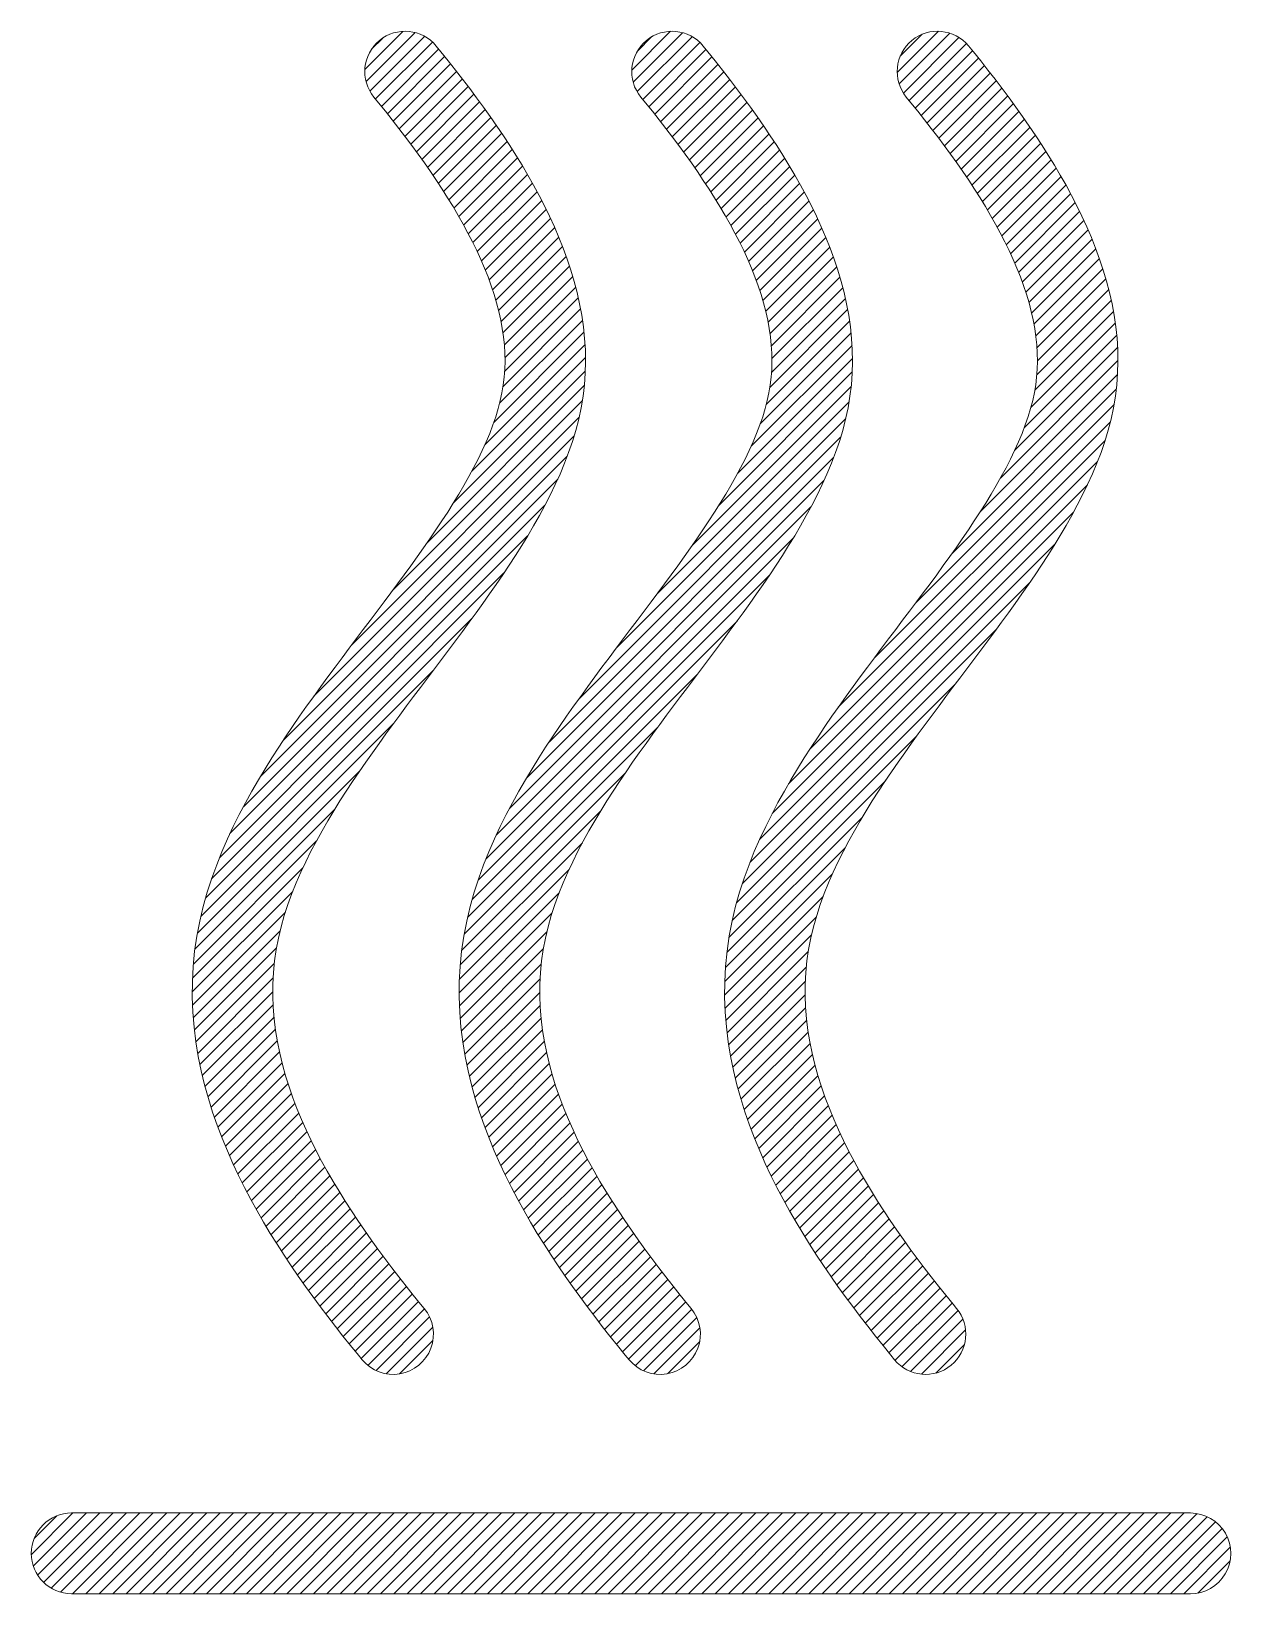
# Model space of a CAD drawing. Header units: millimetres. Extents: x 1946 to 4611, y 2266 to 2855.
# Drawn here: x 3725.52 to 3729.54, y 2698.61 to 2703.85 of the extents above; entities that cross this region are included whole.
import ezdxf

# ---------------------------------------------------------------- set-up
doc = ezdxf.new("R2010")
doc.units = ezdxf.units.MM
doc.layers.add('05___PRT_ALL_DTM_CSYS', color=7, linetype='Continuous')
doc.layers.add('DWG', color=7, linetype='Continuous')

msp = doc.modelspace()

# ---------------------------------------------------------------- hatches: boundary and pattern name
at = {"layer": '05___PRT_ALL_DTM_CSYS', "lineweight": 0}
h = msp.add_hatch(dxfattribs=at)
h.set_pattern_fill('ANSI31', color=256, scale=0.01)
h.set_pattern_definition([(45, (1666.702291631225, 3024.505053390552), (-0.02245064030267288, 0.02245064030267288), [])])
h.paths.add_polyline_path([(3727.074539403075, 2701.998917799621), (3727.09647552216, 2702.031090871771), (3727.118072753371, 2702.063492358406), (3727.139287548404, 2702.096145467744), (3727.160072648462, 2702.129073698824), (3727.180376585552, 2702.162300770738), (3727.200143002542, 2702.195850271024), (3727.219310165063, 2702.22974561019), (3727.237810211657, 2702.264009507231), (3727.255568364299, 2702.298663264471), (3727.272502708613, 2702.33372699536), (3727.288522633279, 2702.369216839557), (3727.303529200532, 2702.40514552908), (3727.317415170312, 2702.441522057989), (3727.33006371549, 2702.478346773281), (3727.34134989249, 2702.515611463298), (3727.351141570162, 2702.553295977218), (3727.35930202281, 2702.591366920415), (3727.365709872244, 2702.629771502998), (3727.3703273943, 2702.668432345005), (3727.373154509711, 2702.707265359943), (3727.374207792206, 2702.746187108903), (3727.373519476123, 2702.785117402854), (3727.371135797598, 2702.823980835448), (3727.367114793382, 2702.862709403011), (3727.361523848939, 2702.901242948668), (3727.354437173326, 2702.939529942286), (3727.345933386867, 2702.977527596071), (3727.336093352702, 2703.015201590204), (3727.324998329649, 2703.052525512182), (3727.312728476911, 2703.089480111291), (3727.299361704922, 2703.126052456579), (3727.28497284263, 2703.162235068442), (3727.269633078075, 2703.198025074706), (3727.253409624348, 2703.233423424626), (3727.236365563288, 2703.268434181348), (3727.218559828807, 2703.30306389202), (3727.2000472807, 2703.337321061814), (3727.180878857853, 2703.371215689352), (3727.161101770952, 2703.40475888938), (3727.140759723678, 2703.437962579183), (3727.119893147323, 2703.470839223017), (3727.098539438787, 2703.503401626199), (3727.076733194974, 2703.535662771185), (3727.054506439281, 2703.567635688096), (3727.031888835988, 2703.59933335539), (3727.008907892665, 2703.630768622816), (3726.98558914799, 2703.661954154925), (3726.961956436819, 2703.692902271901), (3726.938031656706, 2703.723625433192), (3726.913835561487, 2703.754135375672), (3726.889387422595, 2703.78444372469), (3726.873242124972, 2703.804144835607, 1), (3726.664409866761, 2703.633004285384), (3726.679892424687, 2703.614111874845), (3726.702981586719, 2703.585488248952), (3726.725739034683, 2703.55679236137), (3726.748143500049, 2703.528021522104), (3726.770172279541, 2703.499173827074), (3726.791801620375, 2703.470247634329), (3726.813005996388, 2703.441242505112), (3726.83375841916, 2703.412158813794), (3726.854030267114, 2703.382998007815), (3726.873791220162, 2703.353762758645), (3726.893009206286, 2703.324457131875), (3726.911650369153, 2703.295086771267), (3726.929679062775, 2703.265659096533), (3726.947057883272, 2703.236183509198), (3726.963747748021, 2703.206671600273), (3726.979708034544, 2703.177137349115), (3726.994896792543, 2703.147597298654), (3727.009271044237, 2703.118070683647), (3727.022787178541, 2703.088579500095), (3727.035401464593, 2703.05914845015), (3727.047070669626, 2703.029804760018), (3727.057752787547, 2703.000577800409), (3727.067407852485, 2702.971498473889), (3727.075998797889, 2702.942598328795), (3727.083492298298, 2702.913908378576), (3727.089859507877, 2702.885457637679), (3727.095076592703, 2702.85727143242), (3727.099124949773, 2702.829369607681), (3727.101991024727, 2702.801764817544), (3727.103665687483, 2702.774461159607), (3727.104143208192, 2702.747453187424), (3727.103419946665, 2702.720726640916), (3727.101493023695, 2702.694258592171), (3727.098359181188, 2702.66802006239), (3727.094001948645, 2702.641905575967), (3727.088356809513, 2702.615569319818), (3727.081381016741, 2702.588722096219), (3727.073094354399, 2702.561361201257), (3727.063541127055, 2702.533548130891), (3727.052775066477, 2702.505344705414), (3727.040857047534, 2702.4768106113), (3727.027851617303, 2702.447998946937), (3727.013826022163, 2702.418957982351), (3726.998848086514, 2702.389729618544), (3726.982984017325, 2702.36034780966), (3726.966298331714, 2702.330840730962), (3726.948852742031, 2702.30123036625), (3726.930705884536, 2702.271533320974), (3726.911913219043, 2702.241761550322), (3726.892526860981, 2702.211922710564), (3726.872595753016, 2702.182020843883), (3726.852165775581, 2702.15205678618), (3726.831279934766, 2702.122028563477), (3726.809978577449, 2702.091931725569), (3726.788299621098, 2702.061759621276), (3726.766278790214, 2702.031503621176), (3726.743949853277, 2702.00115329217), (3726.72134485524, 2701.970696526582), (3726.698494789016, 2701.940120224084), (3726.675427644952, 2701.909407445548), (3726.652119077091, 2701.878471698848), (3726.628773667734, 2701.847529885687), (3726.605208835621, 2701.816284447152), (3726.581552649861, 2701.784848874588), (3726.557815504172, 2701.753179130289), (3726.534023795274, 2701.721250499915), (3726.510204270688, 2701.689036379885), (3726.48638430592, 2701.656508125831), (3726.462592209799, 2701.623634878094), (3726.438857565049, 2701.590383363358), (3726.415211614735, 2701.556717675165), (3726.391687704982, 2701.522599033991), (3726.368321798571, 2701.487985532387), (3726.345153075096, 2701.452831871217), (3726.322224637454, 2701.417089099109), (3726.299584346566, 2701.380704371764), (3726.277285810992, 2701.343620759859), (3726.255389558225, 2701.305777143187), (3726.233964417287, 2701.267108250391), (3726.213089138095, 2701.227544925475), (3726.192854264766, 2701.187014735999), (3726.173364258319, 2701.145443074603), (3726.154739828864, 2701.102754955989), (3726.137120372012, 2701.058877755579), (3726.120666305944, 2701.013745175205), (3726.105560963596, 2700.967302729669), (3726.092011512845, 2700.919515017022), (3726.080249148049, 2700.870378973748), (3726.070555166251, 2700.820101233064), (3726.063164721453, 2700.769175498794), (3726.058148410355, 2700.718012836782), (3726.05549671941, 2700.666826070049), (3726.055164799535, 2700.615806141376), (3726.057077943761, 2700.56512889576), (3726.06113670055, 2700.514948904262), (3726.067222915829, 2700.465396405455), (3726.075205932803, 2700.416575951498), (3726.084948557137, 2700.36856609413), (3726.096311909882, 2700.321422245765), (3726.109159337472, 2700.275179418257), (3726.123354050506, 2700.229870925596), (3726.138784535866, 2700.185460133289), (3726.155331061953, 2700.141953977444), (3726.17288785668, 2700.099333749605), (3726.191358659635, 2700.05757337785), (3726.210656328491, 2700.016641864152), (3726.230702314948, 2699.976505038607), (3726.251425771933, 2699.937127374129), (3726.272763186593, 2699.898472327704), (3726.294657510289, 2699.860503443188), (3726.317057517711, 2699.823184824365), (3726.33991717523, 2699.786481513905), (3726.363195052391, 2699.750359759351), (3726.386853797042, 2699.714787168258), (3726.410859656399, 2699.679732804837), (3726.435182053791, 2699.645167227249), (3726.459793213213, 2699.611062487064), (3726.484667828191, 2699.577392100923), (3726.509782770009, 2699.544131003642), (3726.535116831432, 2699.511255488497), (3726.560650501435, 2699.478743139975), (3726.586365767058, 2699.446572762602), (3726.61224593918, 2699.414724308178), (3726.624984471024, 2699.399286343782, 1), (3726.833240612732, 2699.57112748973), (3726.821147024752, 2699.585783839689), (3726.796590151184, 2699.616003826826), (3726.7722769367, 2699.646420206596), (3726.74822607852, 2699.677044471864), (3726.72445756784, 2699.707888402481), (3726.700992819541, 2699.738964057821), (3726.677854813898, 2699.770283762079), (3726.655068251048, 2699.80186008046), (3726.632659718939, 2699.83370578394), (3726.610657875083, 2699.865833799813), (3726.589093642262, 2699.898257144656), (3726.568000417656, 2699.930988835638), (3726.547414293459, 2699.964041776478), (3726.527374290987, 2699.997428605302), (3726.507922592504, 2700.031161517246), (3726.489104782346, 2700.065252026188), (3726.470970074439, 2700.099710680645), (3726.453571482919, 2700.134546792804), (3726.43696616886, 2700.169767660408), (3726.421215243251, 2700.205378700737), (3726.406384050419, 2700.241382357868), (3726.392542097194, 2700.277777319019), (3726.379762596426, 2700.314558258908), (3726.368127295033, 2700.351697295568), (3726.357704232726, 2700.389213901053), (3726.348580159586, 2700.427067510826), (3726.340836369202, 2700.465227482826), (3726.334552831748, 2700.503654703014), (3726.329806034223, 2700.542301985091), (3726.326666853728, 2700.581112896606), (3726.325197945395, 2700.620022785006), (3726.325451256197, 2700.658959588475), (3726.32746567907, 2700.697844886927), (3726.331265134388, 2700.736596520238), (3726.336857230685, 2700.775130278056), (3726.344228926719, 2700.813363506602), (3726.353293916704, 2700.851231549967), (3726.36391554969, 2700.88869310869), (3726.37595928559, 2700.925722428234), (3726.389296647727, 2700.962306064529), (3726.403807013762, 2700.998440790127), (3726.419378475161, 2701.034131354117), (3726.435908095124, 2701.069388590484), (3726.453301742821, 2701.104227841776), (3726.471473656995, 2701.138667685108), (3726.490345852821, 2701.172728927428), (3726.509847453399, 2701.206433831394), (3726.529913999119, 2701.23980552934), (3726.550486770357, 2701.272867590064), (3726.571512143568, 2701.305643705688), (3726.592940991972, 2701.338157472657), (3726.614728134353, 2701.370432244047), (3726.636831833385, 2701.402491038006), (3726.659213340287, 2701.434356487384), (3726.681836482465, 2701.466050820853), (3726.704667289638, 2701.497595867427), (3726.727673653736, 2701.529013078303), (3726.750825017857, 2701.560323561432), (3726.77409208964, 2701.591548125335), (3726.797446574696, 2701.622707329549), (3726.820860925895, 2701.653821539741), (3726.84430810449, 2701.684910985886), (3726.86776134967, 2701.715995822864), (3726.891193951933, 2701.747096191296), (3726.914579462379, 2701.778232859159), (3726.937889291634, 2701.809424383224), (3726.961096820799, 2701.840692967033), (3726.98417281105, 2701.872058718938), (3727.007087317631, 2701.903542604221), (3727.029808978325, 2701.935165912333), (3727.052304714153, 2701.966950296058)])
h.paths.add_polyline_path([(3727.786462962999, 2701.747096191296), (3727.809848473444, 2701.778232859159), (3727.8331583027, 2701.809424383224), (3727.856365831862, 2701.840692967033), (3727.879441822115, 2701.872058718938), (3727.902356328694, 2701.903542604221), (3727.925077989391, 2701.935165912333), (3727.947573725218, 2701.966950296058), (3727.969808414141, 2701.998917799621), (3727.991744533225, 2702.031090871771), (3728.013341764436, 2702.063492358406), (3728.034556559469, 2702.096145467744), (3728.055341659527, 2702.129073698824), (3728.075645596617, 2702.162300770738), (3728.095412013607, 2702.195850271024), (3728.114579176129, 2702.22974561019), (3728.133079222722, 2702.264009507231), (3728.150837375363, 2702.298663264471), (3728.167771719679, 2702.33372699536), (3728.183791644344, 2702.369216839557), (3728.198798211597, 2702.40514552908), (3728.212684181377, 2702.441522057989), (3728.225332726556, 2702.478346773281), (3728.236618903555, 2702.515611463298), (3728.246410581227, 2702.553295977218), (3728.254571033875, 2702.591366920415), (3728.260978883309, 2702.629771502998), (3728.265596405365, 2702.668432345005), (3728.268423520777, 2702.707265359943), (3728.269476803271, 2702.746187108903), (3728.268788487189, 2702.785117402854), (3728.266404808663, 2702.823980835448), (3728.262383804448, 2702.862709403011), (3728.256792860004, 2702.901242948668), (3728.24970618439, 2702.939529942286), (3728.241202397933, 2702.977527596071), (3728.231362363766, 2703.015201590204), (3728.220267340714, 2703.052525512182), (3728.207997487977, 2703.089480111291), (3728.194630715987, 2703.126052456579), (3728.180241853696, 2703.162235068442), (3728.164902089139, 2703.198025074706), (3728.148678635413, 2703.233423424626), (3728.131634574353, 2703.268434181348), (3728.113828839873, 2703.30306389202), (3728.095316291765, 2703.337321061814), (3728.076147868919, 2703.371215689352), (3728.056370782017, 2703.40475888938), (3728.036028734743, 2703.437962579183), (3728.015162158389, 2703.470839223017), (3727.993808449852, 2703.503401626199), (3727.97200220604, 2703.535662771185), (3727.949775450347, 2703.567635688096), (3727.927157847051, 2703.59933335539), (3727.904176903731, 2703.630768622816), (3727.880858159055, 2703.661954154925), (3727.857225447885, 2703.692902271901), (3727.833300667772, 2703.723625433192), (3727.809104572553, 2703.754135375672), (3727.78465643366, 2703.78444372469), (3727.768511136036, 2703.804144835608, 1), (3727.559678877826, 2703.633004285383), (3727.575161435753, 2703.614111874845), (3727.598250597785, 2703.585488248952), (3727.621008045748, 2703.55679236137), (3727.643412511114, 2703.528021522104), (3727.665441290607, 2703.499173827074), (3727.687070631441, 2703.470247634329), (3727.708275007454, 2703.441242505112), (3727.729027430225, 2703.412158813794), (3727.749299278179, 2703.382998007815), (3727.769060231227, 2703.353762758645), (3727.788278217351, 2703.324457131875), (3727.806919380219, 2703.295086771267), (3727.82494807384, 2703.265659096533), (3727.842326894337, 2703.236183509198), (3727.859016759087, 2703.206671600273), (3727.874977045609, 2703.177137349115), (3727.890165803609, 2703.147597298654), (3727.904540055303, 2703.118070683647), (3727.918056189607, 2703.088579500095), (3727.930670475659, 2703.05914845015), (3727.942339680691, 2703.029804760018), (3727.953021798613, 2703.000577800409), (3727.96267686355, 2702.971498473889), (3727.971267808955, 2702.942598328795), (3727.978761309362, 2702.913908378576), (3727.985128518942, 2702.885457637679), (3727.990345603767, 2702.85727143242), (3727.994393960839, 2702.829369607681), (3727.997260035793, 2702.801764817544), (3727.998934698546, 2702.774461159607), (3727.999412219257, 2702.747453187424), (3727.998688957731, 2702.720726640916), (3727.99676203476, 2702.694258592171), (3727.993628192253, 2702.66802006239), (3727.98927095971, 2702.641905575967), (3727.983625820578, 2702.615569319818), (3727.976650027806, 2702.588722096219), (3727.968363365464, 2702.561361201257), (3727.95881013812, 2702.533548130891), (3727.948044077543, 2702.505344705414), (3727.936126058598, 2702.4768106113), (3727.923120628368, 2702.447998946937), (3727.909095033229, 2702.418957982351), (3727.89411709758, 2702.389729618544), (3727.87825302839, 2702.36034780966), (3727.86156734278, 2702.330840730962), (3727.844121753097, 2702.30123036625), (3727.825974895599, 2702.271533320974), (3727.807182230109, 2702.241761550322), (3727.787795872046, 2702.211922710564), (3727.767864764081, 2702.182020843883), (3727.747434786645, 2702.15205678618), (3727.726548945832, 2702.122028563477), (3727.705247588514, 2702.091931725569), (3727.683568632163, 2702.061759621276), (3727.66154780128, 2702.031503621176), (3727.639218864341, 2702.00115329217), (3727.616613866305, 2701.970696526582), (3727.593763800082, 2701.940120224084), (3727.570696656018, 2701.909407445548), (3727.547388088155, 2701.878471698848), (3727.524042678799, 2701.847529885687), (3727.500477846687, 2701.816284447152), (3727.476821660927, 2701.784848874588), (3727.453084515237, 2701.753179130289), (3727.429292806339, 2701.721250499915), (3727.405473281754, 2701.689036379885), (3727.381653316985, 2701.656508125831), (3727.357861220864, 2701.623634878094), (3727.334126576114, 2701.590383363358), (3727.3104806258, 2701.556717675165), (3727.286956716047, 2701.522599033991), (3727.263590809635, 2701.487985532387), (3727.240422086159, 2701.452831871217), (3727.217493648519, 2701.417089099109), (3727.194853357631, 2701.380704371764), (3727.172554822057, 2701.343620759859), (3727.15065856929, 2701.305777143187), (3727.129233428352, 2701.267108250391), (3727.108358149161, 2701.227544925475), (3727.08812327583, 2701.187014735999), (3727.068633269384, 2701.145443074603), (3727.05000883993, 2701.102754955989), (3727.032389383078, 2701.058877755579), (3727.01593531701, 2701.013745175205), (3727.000829974661, 2700.967302729669), (3726.987280523911, 2700.919515017022), (3726.975518159114, 2700.870378973748), (3726.965824177316, 2700.820101233064), (3726.958433732518, 2700.769175498794), (3726.953417421421, 2700.718012836782), (3726.950765730475, 2700.666826070049), (3726.9504338106, 2700.615806141376), (3726.952346954826, 2700.56512889576), (3726.956405711615, 2700.514948904262), (3726.962491926894, 2700.465396405455), (3726.970474943868, 2700.416575951498), (3726.9802175682, 2700.36856609413), (3726.991580920947, 2700.321422245765), (3727.004428348537, 2700.275179418257), (3727.018623061571, 2700.229870925596), (3727.03405354693, 2700.185460133289), (3727.050600073019, 2700.141953977444), (3727.068156867745, 2700.099333749605), (3727.086627670701, 2700.05757337785), (3727.105925339557, 2700.016641864152), (3727.125971326012, 2699.976505038607), (3727.146694782998, 2699.937127374129), (3727.168032197659, 2699.898472327704), (3727.189926521353, 2699.860503443188), (3727.212326528774, 2699.823184824365), (3727.235186186294, 2699.786481513905), (3727.258464063456, 2699.750359759351), (3727.282122808107, 2699.714787168258), (3727.306128667464, 2699.679732804837), (3727.330451064856, 2699.645167227249), (3727.355062224279, 2699.611062487064), (3727.379936839256, 2699.577392100923), (3727.405051781074, 2699.544131003642), (3727.430385842498, 2699.511255488497), (3727.455919512501, 2699.478743139975), (3727.481634778124, 2699.446572762602), (3727.507514950245, 2699.414724308178), (3727.52025348209, 2699.399286343783, 1), (3727.7285096238, 2699.571127489728), (3727.716416035817, 2699.585783839689), (3727.691859162249, 2699.616003826826), (3727.667545947765, 2699.646420206596), (3727.643495089586, 2699.677044471864), (3727.619726578906, 2699.707888402481), (3727.596261830606, 2699.738964057821), (3727.573123824963, 2699.770283762079), (3727.550337262114, 2699.80186008046), (3727.527928730004, 2699.83370578394), (3727.505926886148, 2699.865833799813), (3727.484362653328, 2699.898257144656), (3727.463269428722, 2699.930988835638), (3727.442683304522, 2699.964041776478), (3727.422643302053, 2699.997428605302), (3727.40319160357, 2700.031161517246), (3727.384373793412, 2700.065252026188), (3727.366239085503, 2700.099710680645), (3727.348840493984, 2700.134546792804), (3727.332235179926, 2700.169767660408), (3727.316484254316, 2700.205378700737), (3727.301653061485, 2700.241382357868), (3727.28781110826, 2700.277777319019), (3727.275031607489, 2700.314558258908), (3727.263396306098, 2700.351697295568), (3727.252973243791, 2700.389213901053), (3727.243849170651, 2700.427067510826), (3727.236105380267, 2700.465227482826), (3727.229821842814, 2700.503654703014), (3727.225075045288, 2700.542301985091), (3727.221935864793, 2700.581112896606), (3727.22046695646, 2700.620022785006), (3727.22072026726, 2700.658959588475), (3727.222734690135, 2700.697844886927), (3727.226534145454, 2700.736596520238), (3727.23212624175, 2700.775130278056), (3727.239497937785, 2700.813363506602), (3727.248562927769, 2700.851231549967), (3727.259184560755, 2700.88869310869), (3727.271228296655, 2700.925722428234), (3727.284565658793, 2700.962306064529), (3727.299076024827, 2700.998440790127), (3727.314647486226, 2701.034131354117), (3727.331177106189, 2701.069388590484), (3727.348570753886, 2701.104227841776), (3727.366742668061, 2701.138667685108), (3727.385614863887, 2701.172728927428), (3727.405116464465, 2701.206433831394), (3727.425183010184, 2701.23980552934), (3727.445755781423, 2701.272867590064), (3727.466781154632, 2701.305643705688), (3727.488210003038, 2701.338157472657), (3727.509997145419, 2701.370432244047), (3727.53210084445, 2701.402491038006), (3727.554482351352, 2701.434356487384), (3727.577105493531, 2701.466050820853), (3727.599936300702, 2701.497595867427), (3727.622942664801, 2701.529013078303), (3727.646094028922, 2701.560323561432), (3727.669361100705, 2701.591548125335), (3727.692715585762, 2701.622707329548), (3727.71612993696, 2701.653821539741), (3727.739577115556, 2701.684910985886), (3727.763030360735, 2701.715995822864)])
h.paths.add_polyline_path([(3728.44469327587, 2701.43454812213), (3728.467316418048, 2701.466242455599), (3728.490147225219, 2701.497787502172), (3728.513153589317, 2701.529204713049), (3728.536304953438, 2701.560515196177), (3728.559572025221, 2701.59173976008), (3728.582926510277, 2701.622898964294), (3728.606340861476, 2701.654013174487), (3728.629788040071, 2701.685102620631), (3728.653241285251, 2701.716187457609), (3728.676673887514, 2701.747287826042), (3728.70005939796, 2701.778424493905), (3728.723369227215, 2701.80961601797), (3728.746576756379, 2701.840884601779), (3728.769652746633, 2701.872250353684), (3728.792567253211, 2701.903734238966), (3728.815288913906, 2701.935357547079), (3728.837784649736, 2701.967141930803), (3728.860019338656, 2701.999109434367), (3728.881955457743, 2702.031282506517), (3728.903552688952, 2702.063683993152), (3728.924767483987, 2702.09633710249), (3728.945552584043, 2702.129265333569), (3728.965856521134, 2702.162492405484), (3728.985622938123, 2702.19604190577), (3729.004790100644, 2702.229937244935), (3729.023290147238, 2702.264201141976), (3729.04104829988, 2702.298854899217), (3729.057982644194, 2702.333918630106), (3729.07400256886, 2702.369408474303), (3729.089009136115, 2702.405337163826), (3729.102895105893, 2702.441713692735), (3729.115543651071, 2702.478538408026), (3729.126829828071, 2702.515803098044), (3729.136621505743, 2702.553487611964), (3729.144781958392, 2702.591558555161), (3729.151189807825, 2702.629963137744), (3729.155807329881, 2702.66862397975), (3729.158634445294, 2702.707456994688), (3729.159687727787, 2702.746378743648), (3729.158999411704, 2702.785309037599), (3729.156615733179, 2702.824172470193), (3729.152594728963, 2702.862901037756), (3729.14700378452, 2702.901434583413), (3729.139917108907, 2702.939721577031), (3729.131413322448, 2702.977719230817), (3729.121573288283, 2703.01539322495), (3729.110478265231, 2703.052717146928), (3729.098208412492, 2703.089671746036), (3729.084841640503, 2703.126244091324), (3729.070452778211, 2703.162426703188), (3729.055113013656, 2703.198216709451), (3729.038889559929, 2703.233615059371), (3729.021845498869, 2703.268625816093), (3729.00403976439, 2703.303255526765), (3728.985527216281, 2703.33751269656), (3728.966358793434, 2703.371407324097), (3728.946581706532, 2703.404950524126), (3728.926239659261, 2703.438154213929), (3728.905373082904, 2703.471030857763), (3728.884019374368, 2703.503593260944), (3728.862213130555, 2703.53585440593), (3728.839986374862, 2703.567827322841), (3728.817368771568, 2703.599524990135), (3728.794387828248, 2703.630960257562), (3728.771069083571, 2703.662145789671), (3728.7474363724, 2703.693093906646), (3728.723511592287, 2703.723817067937), (3728.699315497068, 2703.754327010418), (3728.674867358177, 2703.784635359436), (3728.658722060551, 2703.804336470355, 1), (3728.449889802342, 2703.633195920129), (3728.465372360268, 2703.614303509591), (3728.488461522302, 2703.585679883698), (3728.511218970264, 2703.556983996116), (3728.533623435631, 2703.528213156849), (3728.555652215124, 2703.499365461819), (3728.577281555958, 2703.470439269075), (3728.598485931969, 2703.441434139858), (3728.619238354741, 2703.41235044854), (3728.639510202697, 2703.383189642561), (3728.659271155743, 2703.35395439339), (3728.678489141869, 2703.324648766621), (3728.697130304734, 2703.295278406013), (3728.715158998357, 2703.265850731279), (3728.732537818855, 2703.236375143943), (3728.749227683602, 2703.206863235018), (3728.765187970125, 2703.17732898386), (3728.780376728126, 2703.1477889334), (3728.79475097982, 2703.118262318392), (3728.808267114124, 2703.088771134841), (3728.820881400176, 2703.059340084895), (3728.832550605208, 2703.029996394764), (3728.843232723128, 2703.000769435155), (3728.852887788066, 2702.971690108634), (3728.861478733472, 2702.942789963541), (3728.868972233879, 2702.914100013321), (3728.875339443458, 2702.885649272425), (3728.880556528284, 2702.857463067165), (3728.884604885354, 2702.829561242427), (3728.887470960308, 2702.80195645229), (3728.889145623064, 2702.774652794352), (3728.889623143772, 2702.74764482217), (3728.888899882246, 2702.720918275662), (3728.886972959276, 2702.694450226917), (3728.883839116769, 2702.668211697135), (3728.879481884228, 2702.642097210713), (3728.873836745096, 2702.615760954564), (3728.866860952322, 2702.588913730964), (3728.85857428998, 2702.561552836003), (3728.849021062636, 2702.533739765636), (3728.838255002058, 2702.50553634016), (3728.826336983115, 2702.477002246045), (3728.813331552883, 2702.448190581683), (3728.799305957744, 2702.419149617097), (3728.784328022095, 2702.38992125329), (3728.768463952906, 2702.360539444406), (3728.751778267297, 2702.331032365708), (3728.734332677612, 2702.301422000996), (3728.716185820117, 2702.271724955719), (3728.697393154626, 2702.241953185068), (3728.678006796561, 2702.212114345309), (3728.658075688596, 2702.182212478628), (3728.637645711162, 2702.152248420925), (3728.616759870347, 2702.122220198222), (3728.59545851303, 2702.092123360315), (3728.573779556679, 2702.061951256021), (3728.551758725797, 2702.031695255921), (3728.529429788858, 2702.001344926915), (3728.506824790821, 2701.970888161328), (3728.483974724597, 2701.94031185883), (3728.460907580533, 2701.909599080293), (3728.437599012672, 2701.878663333594), (3728.414253603316, 2701.847721520432), (3728.390688771204, 2701.816476081898), (3728.367032585442, 2701.785040509334), (3728.343295439753, 2701.753370765034), (3728.319503730855, 2701.721442134661), (3728.295684206269, 2701.68922801463), (3728.271864241501, 2701.656699760577), (3728.248072145382, 2701.62382651284), (3728.22433750063, 2701.590574998104), (3728.200691550316, 2701.55690930991), (3728.177167640563, 2701.522790668736), (3728.153801734152, 2701.488177167133), (3728.130633010677, 2701.453023505963), (3728.107704573035, 2701.417280733854), (3728.085064282147, 2701.380896006509), (3728.062765746572, 2701.343812394604), (3728.040869493806, 2701.305968777933), (3728.019444352868, 2701.267299885136), (3727.998569073676, 2701.227736560221), (3727.978334200347, 2701.187206370744), (3727.9588441939, 2701.145634709349), (3727.940219764445, 2701.102946590735), (3727.922600307595, 2701.059069390325), (3727.906146241527, 2701.01393680995), (3727.891040899178, 2700.967494364415), (3727.877491448428, 2700.919706651768), (3727.865729083631, 2700.870570608494), (3727.856035101832, 2700.82029286781), (3727.848644657034, 2700.76936713354), (3727.843628345936, 2700.718204471527), (3727.840976654993, 2700.667017704795), (3727.840644735116, 2700.615997776121), (3727.842557879342, 2700.565320530505), (3727.846616636131, 2700.515140539008), (3727.852702851411, 2700.465588040201), (3727.860685868384, 2700.416767586243), (3727.870428492718, 2700.368757728876), (3727.881791845463, 2700.32161388051), (3727.894639273053, 2700.275371053002), (3727.908833986087, 2700.230062560341), (3727.924264471447, 2700.185651768035), (3727.940810997534, 2700.14214561219), (3727.958367792261, 2700.099525384351), (3727.976838595216, 2700.057765012595), (3727.996136264072, 2700.016833498897), (3728.016182250529, 2699.976696673352), (3728.036905707514, 2699.937319008874), (3728.058243122174, 2699.898663962449), (3728.08013744587, 2699.860695077934), (3728.102537453291, 2699.823376459111), (3728.125397110811, 2699.786673148651), (3728.148674987972, 2699.750551394097), (3728.172333732623, 2699.714978803003), (3728.196339591982, 2699.679924439582), (3728.220661989374, 2699.645358861994), (3728.245273148796, 2699.611254121809), (3728.270147763772, 2699.577583735669), (3728.29526270559, 2699.544322638388), (3728.320596767015, 2699.511447123243), (3728.346130437016, 2699.478934774721), (3728.371845702639, 2699.446764397347), (3728.397725874762, 2699.414915942924), (3728.410464406607, 2699.399477978526, 1), (3728.618720548315, 2699.571319124474), (3728.606626960333, 2699.585975474435), (3728.582070086765, 2699.616195461572), (3728.557756872282, 2699.646611841341), (3728.533706014101, 2699.677236106609), (3728.509937503421, 2699.708080037227), (3728.486472755123, 2699.739155692567), (3728.463334749479, 2699.770475396825), (3728.440548186631, 2699.802051715206), (3728.418139654521, 2699.833897418685), (3728.396137810664, 2699.866025434558), (3728.374573577843, 2699.898448779401), (3728.353480353237, 2699.931180470383), (3728.33289422904, 2699.964233411223), (3728.312854226568, 2699.997620240048), (3728.293402528085, 2700.031353151992), (3728.274584717927, 2700.065443660933), (3728.25645001002, 2700.099902315391), (3728.239051418501, 2700.13473842755), (3728.222446104443, 2700.169959295154), (3728.206695178833, 2700.205570335483), (3728.191863986, 2700.241573992614), (3728.178022032777, 2700.277968953765), (3728.165242532007, 2700.314749893654), (3728.153607230614, 2700.351888930314), (3728.143184168307, 2700.389405535798), (3728.134060095167, 2700.427259145572), (3728.126316304785, 2700.465419117572), (3728.120032767329, 2700.50384633776), (3728.115285969805, 2700.542493619836), (3728.112146789309, 2700.581304531351), (3728.110677880978, 2700.620214419752), (3728.110931191778, 2700.65915122322), (3728.112945614652, 2700.698036521673), (3728.116745069969, 2700.736788154984), (3728.122337166266, 2700.775321912802), (3728.1297088623, 2700.813555141348), (3728.138773852285, 2700.851423184712), (3728.149395485271, 2700.888884743436), (3728.161439221173, 2700.92591406298), (3728.174776583308, 2700.962497699274), (3728.189286949343, 2700.998632424873), (3728.204858410744, 2701.034322988863), (3728.221388030705, 2701.069580225229), (3728.238781678402, 2701.104419476522), (3728.256953592576, 2701.138859319854), (3728.275825788402, 2701.172920562174), (3728.29532738898, 2701.20662546614), (3728.3153939347, 2701.239997164085), (3728.335966705938, 2701.27305922481), (3728.356992079149, 2701.305835340433), (3728.378420927553, 2701.338349107403), (3728.400208069934, 2701.370623878793), (3728.422311768966, 2701.402682672752)])
h.paths.add_polyline_path([(3729.402622492577, 2698.88556640898), (3725.650638434285, 2698.88556640898, 1), (3725.650638434285, 2698.614741999992), (3729.402622492577, 2698.614741999992, 1)])

# ---------------------------------------------------------------- linework, layer by layer
at = {"lineweight": 0}
for centre, start, end in [((3725.650638434285, 2698.750154204486), 90, 270), ((3729.402622492577, 2698.750154204486), 269.7257655283864, 90)]:
    msp.add_arc(centre, 0.1354122044942751, start, end, dxfattribs=at)
at = {"layer": 'DWG', "lineweight": 0}
for points in [[(3726.833240612734, 2699.571127489729), (3726.821147024752, 2699.585783839689), (3726.796590151184, 2699.616003826826), (3726.7722769367, 2699.646420206596), (3726.74822607852, 2699.677044471864), (3726.72445756784, 2699.707888402481), (3726.700992819541, 2699.738964057821), (3726.677854813898, 2699.770283762079), (3726.655068251048, 2699.80186008046), (3726.632659718939, 2699.83370578394), (3726.610657875083, 2699.865833799813), (3726.589093642262, 2699.898257144656), (3726.568000417656, 2699.930988835638), (3726.547414293459, 2699.964041776478), (3726.527374290987, 2699.997428605302), (3726.507922592504, 2700.031161517246), (3726.489104782346, 2700.065252026188), (3726.470970074439, 2700.099710680645), (3726.453571482919, 2700.134546792804), (3726.43696616886, 2700.169767660408), (3726.421215243251, 2700.205378700737), (3726.406384050419, 2700.241382357868), (3726.392542097194, 2700.277777319019), (3726.379762596426, 2700.314558258908), (3726.368127295033, 2700.351697295568), (3726.357704232726, 2700.389213901053), (3726.348580159586, 2700.427067510826), (3726.340836369202, 2700.465227482826), (3726.334552831748, 2700.503654703014), (3726.329806034223, 2700.542301985091), (3726.326666853728, 2700.581112896606), (3726.325197945395, 2700.620022785006), (3726.325451256197, 2700.658959588475), (3726.32746567907, 2700.697844886927), (3726.331265134388, 2700.736596520238), (3726.336857230685, 2700.775130278056), (3726.344228926719, 2700.813363506602), (3726.353293916704, 2700.851231549967), (3726.36391554969, 2700.88869310869), (3726.37595928559, 2700.925722428234), (3726.389296647727, 2700.962306064529), (3726.403807013762, 2700.998440790127), (3726.419378475161, 2701.034131354117), (3726.435908095124, 2701.069388590484), (3726.453301742821, 2701.104227841776), (3726.471473656995, 2701.138667685108), (3726.490345852821, 2701.172728927428), (3726.509847453399, 2701.206433831394), (3726.529913999119, 2701.23980552934), (3726.550486770357, 2701.272867590064), (3726.571512143568, 2701.305643705688), (3726.592940991972, 2701.338157472657), (3726.614728134353, 2701.370432244047), (3726.636831833385, 2701.402491038006), (3726.659213340287, 2701.434356487384), (3726.681836482465, 2701.466050820853), (3726.704667289638, 2701.497595867427), (3726.727673653736, 2701.529013078303), (3726.750825017857, 2701.560323561432), (3726.77409208964, 2701.591548125335), (3726.797446574696, 2701.622707329549), (3726.820860925895, 2701.653821539741), (3726.84430810449, 2701.684910985886), (3726.86776134967, 2701.715995822864), (3726.891193951933, 2701.747096191296), (3726.914579462379, 2701.778232859159), (3726.937889291634, 2701.809424383224), (3726.961096820799, 2701.840692967033), (3726.98417281105, 2701.872058718938), (3727.007087317631, 2701.903542604221), (3727.029808978325, 2701.935165912333), (3727.052304714153, 2701.966950296058), (3727.074539403075, 2701.998917799621), (3727.09647552216, 2702.031090871771), (3727.118072753371, 2702.063492358406), (3727.139287548404, 2702.096145467744), (3727.160072648462, 2702.129073698824), (3727.180376585552, 2702.162300770738), (3727.200143002542, 2702.195850271024), (3727.219310165063, 2702.22974561019), (3727.237810211657, 2702.264009507231), (3727.255568364299, 2702.298663264471), (3727.272502708613, 2702.33372699536), (3727.288522633279, 2702.369216839557), (3727.303529200532, 2702.40514552908), (3727.317415170312, 2702.441522057989), (3727.33006371549, 2702.478346773281), (3727.34134989249, 2702.515611463298), (3727.351141570162, 2702.553295977218), (3727.35930202281, 2702.591366920415), (3727.365709872244, 2702.629771502998), (3727.3703273943, 2702.668432345005), (3727.373154509711, 2702.707265359943), (3727.374207792206, 2702.746187108903), (3727.373519476123, 2702.785117402854), (3727.371135797598, 2702.823980835448), (3727.367114793382, 2702.862709403011), (3727.361523848939, 2702.901242948668), (3727.354437173326, 2702.939529942286), (3727.345933386867, 2702.977527596071), (3727.336093352702, 2703.015201590204), (3727.324998329649, 2703.052525512182), (3727.312728476911, 2703.089480111291), (3727.299361704922, 2703.126052456579), (3727.28497284263, 2703.162235068442), (3727.269633078075, 2703.198025074706), (3727.253409624348, 2703.233423424626), (3727.236365563288, 2703.268434181348), (3727.218559828807, 2703.30306389202), (3727.2000472807, 2703.337321061814), (3727.180878857853, 2703.371215689352), (3727.161101770952, 2703.40475888938), (3727.140759723678, 2703.437962579183), (3727.119893147323, 2703.470839223017), (3727.098539438787, 2703.503401626199), (3727.076733194974, 2703.535662771185), (3727.054506439281, 2703.567635688096), (3727.031888835988, 2703.59933335539), (3727.008907892665, 2703.630768622816), (3726.98558914799, 2703.661954154925), (3726.961956436819, 2703.692902271901), (3726.938031656706, 2703.723625433192), (3726.913835561487, 2703.754135375672), (3726.889387422595, 2703.78444372469), (3726.87324212497, 2703.804144835608, 0.9999999999991859), (3726.664409866761, 2703.633004285384), (3726.679892424687, 2703.614111874845), (3726.702981586719, 2703.585488248952), (3726.725739034683, 2703.55679236137), (3726.748143500049, 2703.528021522104), (3726.770172279541, 2703.499173827074), (3726.791801620375, 2703.470247634329), (3726.813005996388, 2703.441242505112), (3726.83375841916, 2703.412158813794), (3726.854030267114, 2703.382998007815), (3726.873791220162, 2703.353762758645), (3726.893009206286, 2703.324457131875), (3726.911650369153, 2703.295086771267), (3726.929679062775, 2703.265659096533), (3726.947057883272, 2703.236183509198), (3726.963747748021, 2703.206671600273), (3726.979708034544, 2703.177137349115), (3726.994896792543, 2703.147597298654), (3727.009271044237, 2703.118070683647), (3727.022787178541, 2703.088579500095), (3727.035401464593, 2703.05914845015), (3727.047070669626, 2703.029804760018), (3727.057752787547, 2703.000577800409), (3727.067407852485, 2702.971498473889), (3727.075998797889, 2702.942598328795), (3727.083492298298, 2702.913908378576), (3727.089859507877, 2702.885457637679), (3727.095076592703, 2702.85727143242), (3727.099124949773, 2702.829369607681), (3727.101991024727, 2702.801764817544), (3727.103665687483, 2702.774461159607), (3727.104143208192, 2702.747453187424), (3727.103419946665, 2702.720726640916), (3727.101493023695, 2702.694258592171), (3727.098359181188, 2702.66802006239), (3727.094001948645, 2702.641905575967), (3727.088356809513, 2702.615569319818), (3727.081381016741, 2702.588722096219), (3727.073094354399, 2702.561361201257), (3727.063541127055, 2702.533548130891), (3727.052775066477, 2702.505344705414), (3727.040857047534, 2702.4768106113), (3727.027851617303, 2702.447998946937), (3727.013826022163, 2702.418957982351), (3726.998848086514, 2702.389729618544), (3726.982984017325, 2702.36034780966), (3726.966298331714, 2702.330840730962), (3726.948852742031, 2702.30123036625), (3726.930705884536, 2702.271533320974), (3726.911913219043, 2702.241761550322), (3726.892526860981, 2702.211922710564), (3726.872595753016, 2702.182020843883), (3726.852165775581, 2702.15205678618), (3726.831279934766, 2702.122028563477), (3726.809978577449, 2702.091931725569), (3726.788299621098, 2702.061759621276), (3726.766278790214, 2702.031503621176), (3726.743949853277, 2702.00115329217), (3726.72134485524, 2701.970696526582), (3726.698494789016, 2701.940120224084), (3726.675427644952, 2701.909407445548), (3726.652119077091, 2701.878471698848), (3726.628773667734, 2701.847529885687), (3726.605208835621, 2701.816284447152), (3726.581552649861, 2701.784848874588), (3726.557815504172, 2701.753179130289), (3726.534023795274, 2701.721250499915), (3726.510204270688, 2701.689036379885), (3726.48638430592, 2701.656508125831), (3726.462592209799, 2701.623634878094), (3726.438857565049, 2701.590383363358), (3726.415211614735, 2701.556717675165), (3726.391687704982, 2701.522599033991), (3726.368321798571, 2701.487985532387), (3726.345153075096, 2701.452831871217), (3726.322224637454, 2701.417089099109), (3726.299584346566, 2701.380704371764), (3726.277285810992, 2701.343620759859), (3726.255389558225, 2701.305777143187), (3726.233964417287, 2701.267108250391), (3726.213089138095, 2701.227544925475), (3726.192854264766, 2701.187014735999), (3726.173364258319, 2701.145443074603), (3726.154739828864, 2701.102754955989), (3726.137120372012, 2701.058877755579), (3726.120666305944, 2701.013745175205), (3726.105560963596, 2700.967302729669), (3726.092011512845, 2700.919515017022), (3726.080249148049, 2700.870378973748), (3726.070555166251, 2700.820101233064), (3726.063164721453, 2700.769175498794), (3726.058148410355, 2700.718012836782), (3726.05549671941, 2700.666826070049), (3726.055164799535, 2700.615806141376), (3726.057077943761, 2700.56512889576), (3726.06113670055, 2700.514948904262), (3726.067222915829, 2700.465396405455), (3726.075205932803, 2700.416575951498), (3726.084948557137, 2700.36856609413), (3726.096311909882, 2700.321422245765), (3726.109159337472, 2700.275179418257), (3726.123354050506, 2700.229870925596), (3726.138784535866, 2700.185460133289), (3726.155331061953, 2700.141953977444), (3726.17288785668, 2700.099333749605), (3726.191358659635, 2700.05757337785), (3726.210656328491, 2700.016641864152), (3726.230702314948, 2699.976505038607), (3726.251425771933, 2699.937127374129), (3726.272763186593, 2699.898472327704), (3726.294657510289, 2699.860503443188), (3726.317057517711, 2699.823184824365), (3726.33991717523, 2699.786481513905), (3726.363195052391, 2699.750359759351), (3726.386853797042, 2699.714787168258), (3726.410859656399, 2699.679732804837), (3726.435182053791, 2699.645167227249), (3726.459793213213, 2699.611062487064), (3726.484667828191, 2699.577392100923), (3726.509782770009, 2699.544131003642), (3726.535116831432, 2699.511255488497), (3726.560650501435, 2699.478743139975), (3726.586365767058, 2699.446572762602), (3726.61224593918, 2699.414724308178), (3726.624984471024, 2699.399286343782, 1.000000000001722)], [(3727.728509623798, 2699.571127489729), (3727.716416035817, 2699.585783839689), (3727.691859162249, 2699.616003826826), (3727.667545947765, 2699.646420206596), (3727.643495089586, 2699.677044471864), (3727.619726578906, 2699.707888402481), (3727.596261830606, 2699.738964057821), (3727.573123824963, 2699.770283762079), (3727.550337262114, 2699.80186008046), (3727.527928730004, 2699.83370578394), (3727.505926886148, 2699.865833799813), (3727.484362653328, 2699.898257144656), (3727.463269428722, 2699.930988835638), (3727.442683304522, 2699.964041776478), (3727.422643302053, 2699.997428605302), (3727.40319160357, 2700.031161517246), (3727.384373793412, 2700.065252026188), (3727.366239085503, 2700.099710680645), (3727.348840493984, 2700.134546792804), (3727.332235179926, 2700.169767660408), (3727.316484254316, 2700.205378700737), (3727.301653061485, 2700.241382357868), (3727.28781110826, 2700.277777319019), (3727.275031607489, 2700.314558258908), (3727.263396306098, 2700.351697295568), (3727.252973243791, 2700.389213901053), (3727.243849170651, 2700.427067510826), (3727.236105380267, 2700.465227482826), (3727.229821842814, 2700.503654703014), (3727.225075045288, 2700.542301985091), (3727.221935864793, 2700.581112896606), (3727.22046695646, 2700.620022785006), (3727.22072026726, 2700.658959588475), (3727.222734690135, 2700.697844886927), (3727.226534145454, 2700.736596520238), (3727.23212624175, 2700.775130278056), (3727.239497937785, 2700.813363506602), (3727.248562927769, 2700.851231549967), (3727.259184560755, 2700.88869310869), (3727.271228296655, 2700.925722428234), (3727.284565658793, 2700.962306064529), (3727.299076024827, 2700.998440790127), (3727.314647486226, 2701.034131354117), (3727.331177106189, 2701.069388590484), (3727.348570753886, 2701.104227841776), (3727.366742668061, 2701.138667685108), (3727.385614863887, 2701.172728927428), (3727.405116464465, 2701.206433831394), (3727.425183010184, 2701.23980552934), (3727.445755781423, 2701.272867590064), (3727.466781154632, 2701.305643705688), (3727.488210003038, 2701.338157472657), (3727.509997145419, 2701.370432244047), (3727.53210084445, 2701.402491038006), (3727.554482351352, 2701.434356487384), (3727.577105493531, 2701.466050820853), (3727.599936300702, 2701.497595867427), (3727.622942664801, 2701.529013078303), (3727.646094028922, 2701.560323561432), (3727.669361100705, 2701.591548125335), (3727.692715585762, 2701.622707329549), (3727.71612993696, 2701.653821539741), (3727.739577115556, 2701.684910985886), (3727.763030360735, 2701.715995822864), (3727.786462962999, 2701.747096191296), (3727.809848473444, 2701.778232859159), (3727.8331583027, 2701.809424383224), (3727.856365831862, 2701.840692967033), (3727.879441822115, 2701.872058718938), (3727.902356328694, 2701.903542604221), (3727.925077989391, 2701.935165912333), (3727.947573725218, 2701.966950296058), (3727.969808414141, 2701.998917799621), (3727.991744533225, 2702.031090871771), (3728.013341764436, 2702.063492358406), (3728.034556559469, 2702.096145467744), (3728.055341659527, 2702.129073698824), (3728.075645596617, 2702.162300770738), (3728.095412013607, 2702.195850271024), (3728.114579176129, 2702.22974561019), (3728.133079222722, 2702.264009507231), (3728.150837375363, 2702.298663264471), (3728.167771719679, 2702.33372699536), (3728.183791644344, 2702.369216839557), (3728.198798211597, 2702.40514552908), (3728.212684181377, 2702.441522057989), (3728.225332726556, 2702.478346773281), (3728.236618903555, 2702.515611463298), (3728.246410581227, 2702.553295977218), (3728.254571033875, 2702.591366920415), (3728.260978883309, 2702.629771502998), (3728.265596405365, 2702.668432345005), (3728.268423520777, 2702.707265359943), (3728.269476803271, 2702.746187108903), (3728.268788487189, 2702.785117402854), (3728.266404808663, 2702.823980835448), (3728.262383804448, 2702.862709403011), (3728.256792860004, 2702.901242948668), (3728.24970618439, 2702.939529942286), (3728.241202397933, 2702.977527596071), (3728.231362363766, 2703.015201590204), (3728.220267340714, 2703.052525512182), (3728.207997487977, 2703.089480111291), (3728.194630715987, 2703.126052456579), (3728.180241853696, 2703.162235068442), (3728.164902089139, 2703.198025074706), (3728.148678635413, 2703.233423424626), (3728.131634574353, 2703.268434181348), (3728.113828839873, 2703.30306389202), (3728.095316291765, 2703.337321061814), (3728.076147868919, 2703.371215689352), (3728.056370782017, 2703.40475888938), (3728.036028734743, 2703.437962579183), (3728.015162158389, 2703.470839223017), (3727.993808449852, 2703.503401626199), (3727.97200220604, 2703.535662771185), (3727.949775450347, 2703.567635688096), (3727.927157847051, 2703.59933335539), (3727.904176903731, 2703.630768622816), (3727.880858159055, 2703.661954154925), (3727.857225447885, 2703.692902271901), (3727.833300667772, 2703.723625433192), (3727.809104572553, 2703.754135375672), (3727.78465643366, 2703.78444372469), (3727.768511136036, 2703.804144835608, 0.9999999999991859), (3727.559678877826, 2703.633004285384), (3727.575161435753, 2703.614111874845), (3727.598250597785, 2703.585488248952), (3727.621008045748, 2703.55679236137), (3727.643412511114, 2703.528021522104), (3727.665441290607, 2703.499173827074), (3727.687070631441, 2703.470247634329), (3727.708275007454, 2703.441242505112), (3727.729027430225, 2703.412158813794), (3727.749299278179, 2703.382998007815), (3727.769060231227, 2703.353762758645), (3727.788278217351, 2703.324457131875), (3727.806919380219, 2703.295086771267), (3727.82494807384, 2703.265659096533), (3727.842326894337, 2703.236183509198), (3727.859016759087, 2703.206671600273), (3727.874977045609, 2703.177137349115), (3727.890165803609, 2703.147597298654), (3727.904540055303, 2703.118070683647), (3727.918056189607, 2703.088579500095), (3727.930670475659, 2703.05914845015), (3727.942339680691, 2703.029804760018), (3727.953021798613, 2703.000577800409), (3727.96267686355, 2702.971498473889), (3727.971267808955, 2702.942598328795), (3727.978761309362, 2702.913908378576), (3727.985128518942, 2702.885457637679), (3727.990345603767, 2702.85727143242), (3727.994393960839, 2702.829369607681), (3727.997260035793, 2702.801764817544), (3727.998934698546, 2702.774461159607), (3727.999412219257, 2702.747453187424), (3727.998688957731, 2702.720726640916), (3727.99676203476, 2702.694258592171), (3727.993628192253, 2702.66802006239), (3727.98927095971, 2702.641905575967), (3727.983625820578, 2702.615569319818), (3727.976650027806, 2702.588722096219), (3727.968363365464, 2702.561361201257), (3727.95881013812, 2702.533548130891), (3727.948044077543, 2702.505344705414), (3727.936126058598, 2702.4768106113), (3727.923120628368, 2702.447998946937), (3727.909095033229, 2702.418957982351), (3727.89411709758, 2702.389729618544), (3727.87825302839, 2702.36034780966), (3727.86156734278, 2702.330840730962), (3727.844121753097, 2702.30123036625), (3727.825974895599, 2702.271533320974), (3727.807182230109, 2702.241761550322), (3727.787795872046, 2702.211922710564), (3727.767864764081, 2702.182020843883), (3727.747434786645, 2702.15205678618), (3727.726548945832, 2702.122028563477), (3727.705247588514, 2702.091931725569), (3727.683568632163, 2702.061759621276), (3727.66154780128, 2702.031503621176), (3727.639218864341, 2702.00115329217), (3727.616613866305, 2701.970696526582), (3727.593763800082, 2701.940120224084), (3727.570696656018, 2701.909407445548), (3727.547388088155, 2701.878471698848), (3727.524042678799, 2701.847529885687), (3727.500477846687, 2701.816284447152), (3727.476821660927, 2701.784848874588), (3727.453084515237, 2701.753179130289), (3727.429292806339, 2701.721250499915), (3727.405473281754, 2701.689036379885), (3727.381653316985, 2701.656508125831), (3727.357861220864, 2701.623634878094), (3727.334126576114, 2701.590383363358), (3727.3104806258, 2701.556717675165), (3727.286956716047, 2701.522599033991), (3727.263590809635, 2701.487985532387), (3727.240422086159, 2701.452831871217), (3727.217493648519, 2701.417089099109), (3727.194853357631, 2701.380704371764), (3727.172554822057, 2701.343620759859), (3727.15065856929, 2701.305777143187), (3727.129233428352, 2701.267108250391), (3727.108358149161, 2701.227544925475), (3727.08812327583, 2701.187014735999), (3727.068633269384, 2701.145443074603), (3727.05000883993, 2701.102754955989), (3727.032389383078, 2701.058877755579), (3727.01593531701, 2701.013745175205), (3727.000829974661, 2700.967302729669), (3726.987280523911, 2700.919515017022), (3726.975518159114, 2700.870378973748), (3726.965824177316, 2700.820101233064), (3726.958433732518, 2700.769175498794), (3726.953417421421, 2700.718012836782), (3726.950765730475, 2700.666826070049), (3726.9504338106, 2700.615806141376), (3726.952346954826, 2700.56512889576), (3726.956405711615, 2700.514948904262), (3726.962491926894, 2700.465396405455), (3726.970474943868, 2700.416575951498), (3726.9802175682, 2700.36856609413), (3726.991580920947, 2700.321422245765), (3727.004428348537, 2700.275179418257), (3727.018623061571, 2700.229870925596), (3727.03405354693, 2700.185460133289), (3727.050600073019, 2700.141953977444), (3727.068156867745, 2700.099333749605), (3727.086627670701, 2700.05757337785), (3727.105925339557, 2700.016641864152), (3727.125971326012, 2699.976505038607), (3727.146694782998, 2699.937127374129), (3727.168032197659, 2699.898472327704), (3727.189926521353, 2699.860503443188), (3727.212326528774, 2699.823184824365), (3727.235186186294, 2699.786481513905), (3727.258464063456, 2699.750359759351), (3727.282122808107, 2699.714787168258), (3727.306128667464, 2699.679732804837), (3727.330451064856, 2699.645167227249), (3727.355062224279, 2699.611062487064), (3727.379936839256, 2699.577392100923), (3727.405051781074, 2699.544131003642), (3727.430385842498, 2699.511255488497), (3727.455919512501, 2699.478743139975), (3727.481634778124, 2699.446572762602), (3727.507514950245, 2699.414724308178), (3727.52025348209, 2699.399286343782, 1.000000000001722)], [(3728.618720548315, 2699.571319124475), (3728.606626960333, 2699.585975474435), (3728.582070086765, 2699.616195461572), (3728.557756872282, 2699.646611841341), (3728.533706014101, 2699.677236106609), (3728.509937503421, 2699.708080037227), (3728.486472755123, 2699.739155692567), (3728.463334749479, 2699.770475396825), (3728.440548186631, 2699.802051715206), (3728.418139654521, 2699.833897418685), (3728.396137810664, 2699.866025434558), (3728.374573577843, 2699.898448779401), (3728.353480353237, 2699.931180470383), (3728.33289422904, 2699.964233411223), (3728.312854226568, 2699.997620240048), (3728.293402528085, 2700.031353151992), (3728.274584717927, 2700.065443660933), (3728.25645001002, 2700.099902315391), (3728.239051418501, 2700.13473842755), (3728.222446104443, 2700.169959295154), (3728.206695178833, 2700.205570335483), (3728.191863986, 2700.241573992614), (3728.178022032777, 2700.277968953765), (3728.165242532007, 2700.314749893654), (3728.153607230614, 2700.351888930314), (3728.143184168307, 2700.389405535798), (3728.134060095167, 2700.427259145572), (3728.126316304785, 2700.465419117572), (3728.120032767329, 2700.50384633776), (3728.115285969805, 2700.542493619836), (3728.112146789309, 2700.581304531351), (3728.110677880978, 2700.620214419752), (3728.110931191778, 2700.65915122322), (3728.112945614652, 2700.698036521673), (3728.116745069969, 2700.736788154984), (3728.122337166266, 2700.775321912802), (3728.1297088623, 2700.813555141348), (3728.138773852285, 2700.851423184712), (3728.149395485271, 2700.888884743436), (3728.161439221173, 2700.92591406298), (3728.174776583308, 2700.962497699274), (3728.189286949343, 2700.998632424873), (3728.204858410744, 2701.034322988863), (3728.221388030705, 2701.069580225229), (3728.238781678402, 2701.104419476522), (3728.256953592576, 2701.138859319854), (3728.275825788402, 2701.172920562174), (3728.29532738898, 2701.20662546614), (3728.3153939347, 2701.239997164085), (3728.335966705938, 2701.27305922481), (3728.356992079149, 2701.305835340433), (3728.378420927553, 2701.338349107403), (3728.400208069934, 2701.370623878793), (3728.422311768966, 2701.402682672752), (3728.44469327587, 2701.43454812213), (3728.467316418048, 2701.466242455599), (3728.490147225219, 2701.497787502172), (3728.513153589317, 2701.529204713049), (3728.536304953438, 2701.560515196177), (3728.559572025221, 2701.59173976008), (3728.582926510277, 2701.622898964294), (3728.606340861476, 2701.654013174487), (3728.629788040071, 2701.685102620631), (3728.653241285251, 2701.716187457609), (3728.676673887514, 2701.747287826042), (3728.70005939796, 2701.778424493905), (3728.723369227215, 2701.80961601797), (3728.746576756379, 2701.840884601779), (3728.769652746633, 2701.872250353684), (3728.792567253211, 2701.903734238966), (3728.815288913906, 2701.935357547079), (3728.837784649736, 2701.967141930803), (3728.860019338656, 2701.999109434367), (3728.881955457743, 2702.031282506517), (3728.903552688952, 2702.063683993152), (3728.924767483987, 2702.09633710249), (3728.945552584043, 2702.129265333569), (3728.965856521134, 2702.162492405484), (3728.985622938123, 2702.19604190577), (3729.004790100644, 2702.229937244935), (3729.023290147238, 2702.264201141976), (3729.04104829988, 2702.298854899217), (3729.057982644194, 2702.333918630106), (3729.07400256886, 2702.369408474303), (3729.089009136115, 2702.405337163826), (3729.102895105893, 2702.441713692735), (3729.115543651071, 2702.478538408026), (3729.126829828071, 2702.515803098044), (3729.136621505743, 2702.553487611964), (3729.144781958392, 2702.591558555161), (3729.151189807825, 2702.629963137744), (3729.155807329881, 2702.66862397975), (3729.158634445294, 2702.707456994688), (3729.159687727787, 2702.746378743648), (3729.158999411704, 2702.785309037599), (3729.156615733179, 2702.824172470193), (3729.152594728963, 2702.862901037756), (3729.14700378452, 2702.901434583413), (3729.139917108907, 2702.939721577031), (3729.131413322448, 2702.977719230817), (3729.121573288283, 2703.01539322495), (3729.110478265231, 2703.052717146928), (3729.098208412492, 2703.089671746036), (3729.084841640503, 2703.126244091324), (3729.070452778211, 2703.162426703188), (3729.055113013656, 2703.198216709451), (3729.038889559929, 2703.233615059371), (3729.021845498869, 2703.268625816093), (3729.00403976439, 2703.303255526765), (3728.985527216281, 2703.33751269656), (3728.966358793434, 2703.371407324097), (3728.946581706532, 2703.404950524126), (3728.926239659261, 2703.438154213929), (3728.905373082904, 2703.471030857763), (3728.884019374368, 2703.503593260944), (3728.862213130555, 2703.53585440593), (3728.839986374862, 2703.567827322841), (3728.817368771568, 2703.599524990135), (3728.794387828248, 2703.630960257562), (3728.771069083571, 2703.662145789671), (3728.7474363724, 2703.693093906646), (3728.723511592287, 2703.723817067937), (3728.699315497068, 2703.754327010418), (3728.674867358177, 2703.784635359436), (3728.658722060551, 2703.804336470354, 0.9999999999991859), (3728.449889802342, 2703.633195920129), (3728.465372360268, 2703.614303509591), (3728.488461522302, 2703.585679883698), (3728.511218970264, 2703.556983996116), (3728.533623435631, 2703.528213156849), (3728.555652215124, 2703.499365461819), (3728.577281555958, 2703.470439269075), (3728.598485931969, 2703.441434139858), (3728.619238354741, 2703.41235044854), (3728.639510202697, 2703.383189642561), (3728.659271155743, 2703.35395439339), (3728.678489141869, 2703.324648766621), (3728.697130304734, 2703.295278406013), (3728.715158998357, 2703.265850731279), (3728.732537818855, 2703.236375143943), (3728.749227683602, 2703.206863235018), (3728.765187970125, 2703.17732898386), (3728.780376728126, 2703.1477889334), (3728.79475097982, 2703.118262318392), (3728.808267114124, 2703.088771134841), (3728.820881400176, 2703.059340084895), (3728.832550605208, 2703.029996394764), (3728.843232723128, 2703.000769435155), (3728.852887788066, 2702.971690108634), (3728.861478733472, 2702.942789963541), (3728.868972233879, 2702.914100013321), (3728.875339443458, 2702.885649272425), (3728.880556528284, 2702.857463067165), (3728.884604885354, 2702.829561242427), (3728.887470960308, 2702.80195645229), (3728.889145623064, 2702.774652794352), (3728.889623143772, 2702.74764482217), (3728.888899882246, 2702.720918275662), (3728.886972959276, 2702.694450226917), (3728.883839116769, 2702.668211697135), (3728.879481884228, 2702.642097210713), (3728.873836745096, 2702.615760954564), (3728.866860952322, 2702.588913730964), (3728.85857428998, 2702.561552836003), (3728.849021062636, 2702.533739765636), (3728.838255002058, 2702.50553634016), (3728.826336983115, 2702.477002246045), (3728.813331552883, 2702.448190581683), (3728.799305957744, 2702.419149617097), (3728.784328022095, 2702.38992125329), (3728.768463952906, 2702.360539444406), (3728.751778267297, 2702.331032365708), (3728.734332677612, 2702.301422000996), (3728.716185820117, 2702.271724955719), (3728.697393154626, 2702.241953185068), (3728.678006796561, 2702.212114345309), (3728.658075688596, 2702.182212478628), (3728.637645711162, 2702.152248420925), (3728.616759870347, 2702.122220198222), (3728.59545851303, 2702.092123360315), (3728.573779556679, 2702.061951256021), (3728.551758725797, 2702.031695255921), (3728.529429788858, 2702.001344926915), (3728.506824790821, 2701.970888161328), (3728.483974724597, 2701.94031185883), (3728.460907580533, 2701.909599080293), (3728.437599012672, 2701.878663333594), (3728.414253603316, 2701.847721520432), (3728.390688771204, 2701.816476081898), (3728.367032585442, 2701.785040509334), (3728.343295439753, 2701.753370765034), (3728.319503730855, 2701.721442134661), (3728.295684206269, 2701.68922801463), (3728.271864241501, 2701.656699760577), (3728.248072145382, 2701.62382651284), (3728.22433750063, 2701.590574998104), (3728.200691550316, 2701.55690930991), (3728.177167640563, 2701.522790668736), (3728.153801734152, 2701.488177167133), (3728.130633010677, 2701.453023505963), (3728.107704573035, 2701.417280733854), (3728.085064282147, 2701.380896006509), (3728.062765746572, 2701.343812394604), (3728.040869493806, 2701.305968777933), (3728.019444352868, 2701.267299885136), (3727.998569073676, 2701.227736560221), (3727.978334200347, 2701.187206370744), (3727.9588441939, 2701.145634709349), (3727.940219764445, 2701.102946590735), (3727.922600307595, 2701.059069390325), (3727.906146241527, 2701.01393680995), (3727.891040899178, 2700.967494364415), (3727.877491448428, 2700.919706651768), (3727.865729083631, 2700.870570608494), (3727.856035101832, 2700.82029286781), (3727.848644657034, 2700.76936713354), (3727.843628345936, 2700.718204471527), (3727.840976654993, 2700.667017704795), (3727.840644735116, 2700.615997776121), (3727.842557879342, 2700.565320530505), (3727.846616636131, 2700.515140539008), (3727.852702851411, 2700.465588040201), (3727.860685868384, 2700.416767586243), (3727.870428492718, 2700.368757728876), (3727.881791845463, 2700.32161388051), (3727.894639273053, 2700.275371053002), (3727.908833986087, 2700.230062560341), (3727.924264471447, 2700.185651768035), (3727.940810997534, 2700.14214561219), (3727.958367792261, 2700.099525384351), (3727.976838595216, 2700.057765012595), (3727.996136264072, 2700.016833498897), (3728.016182250529, 2699.976696673352), (3728.036905707514, 2699.937319008874), (3728.058243122174, 2699.898663962449), (3728.08013744587, 2699.860695077934), (3728.102537453291, 2699.823376459111), (3728.125397110811, 2699.786673148651), (3728.148674987972, 2699.750551394097), (3728.172333732623, 2699.714978803003), (3728.196339591982, 2699.679924439582), (3728.220661989374, 2699.645358861994), (3728.245273148796, 2699.611254121809), (3728.270147763772, 2699.577583735669), (3728.29526270559, 2699.544322638388), (3728.320596767015, 2699.511447123243), (3728.346130437016, 2699.478934774721), (3728.371845702639, 2699.446764397347), (3728.397725874762, 2699.414915942924), (3728.410464406607, 2699.399477978527, 1.000000000001722)]]:
    msp.add_lwpolyline(points, format="xyb", close=True, dxfattribs=at)
for points in [[(3725.650638434285, 2698.88556640898), (3729.402622492577, 2698.88556640898)], [(3725.650638434285, 2698.88556640898), (3729.402622492577, 2698.88556640898)], [(3729.402622492577, 2698.614741999992), (3725.650638434285, 2698.614741999992)], [(3729.402622492577, 2698.614741999992), (3725.650638434285, 2698.614741999992)]]:
    msp.add_lwpolyline(points, dxfattribs=at)

doc.saveas('drawing.dxf')
